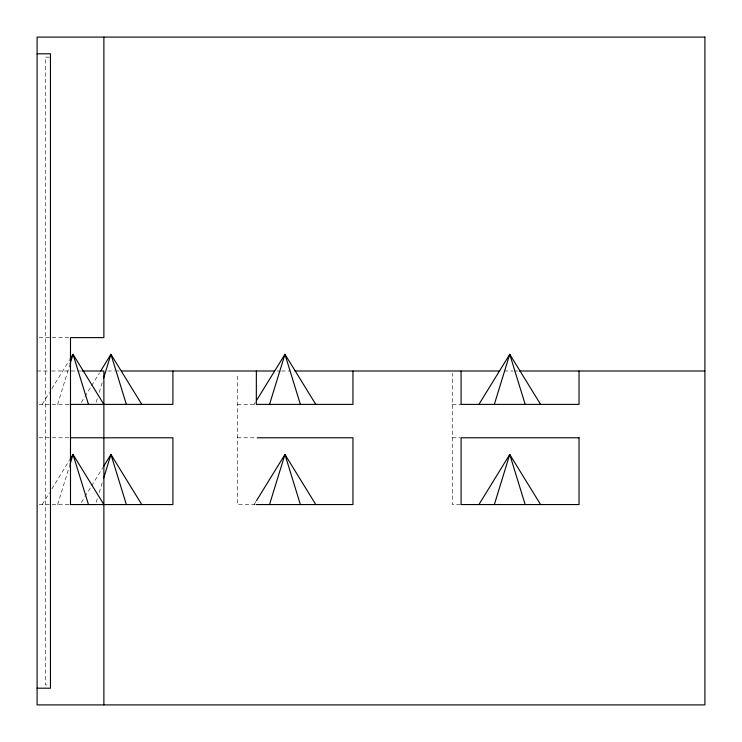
<?xml version="1.0" encoding="UTF-8"?>
<svg xmlns="http://www.w3.org/2000/svg" width="742" height="742" viewBox="0 0 742 742"><rect width="100%" height="100%" fill="white"/><g stroke="black" fill="none" stroke-linecap="round" stroke-linejoin="round"><path stroke-width="0.56" stroke-dasharray="3.71 2.78" d="M57.616 404.39L69.683 365.194M57.616 504.56L69.683 465.364M96.182 402.21L97.861 396.766M99.205 392.416L102.888 380.433M96.182 502.38L97.861 496.936M99.205 492.586L102.888 480.603M42.192 404.39L49.445 392.601M51.866 388.678L69.405 360.195M81.305 402.424L84.328 397.517M84.931 396.534L90.978 386.712M91.581 385.729L99.447 372.966M42.192 504.56L49.445 492.771M51.866 488.848L69.405 460.365M81.305 502.594L84.328 497.687M84.931 496.704L90.978 486.882M91.581 485.899L103.073 467.237M254.107 404.39L255.322 402.424M254.107 504.56L255.925 501.611M49.454 57.134L45.447 57.134L45.447 684.866L49.454 684.866M39.178 337.61L68.774 337.61M37.1 371L49.306 371M51.55 371L82.139 371M107.664 371L114.611 371M115.771 371L119.249 371M276.896 371L280.365 371M281.524 371L290.576 371M504.272 371L512.972 371M514.067 371L518.417 371M39.178 404.39L70.49 404.39M237.347 404.39L257.224 404.39M452.37 404.39L461.431 404.39M39.178 437.78L70.49 437.78M237.347 437.78L256.37 437.78M452.37 437.78L460.309 437.78M39.178 504.56L70.49 504.56M255.331 504.56L237.347 504.56L237.347 373.3M460.309 504.56L452.37 504.56L452.37 373.3"/><path stroke-width="1.11" d="M70.017 364.109L73.031 354.305L103.88 404.39M70.017 464.279L73.031 454.475L103.88 504.56M103.565 378.262L110.938 354.305L141.778 404.39M103.565 478.432L110.938 454.475L141.778 504.56M269.531 404.39L284.956 354.305L315.795 404.39M269.531 504.56L284.956 454.475L315.795 504.56M494.339 404.39L509.754 354.305L540.603 404.39M494.339 504.56L509.754 454.475L540.603 504.56M70.008 359.211L73.031 354.305L88.456 404.39M100.652 371L110.938 354.305L126.363 404.39M70.008 459.381L73.031 454.475L88.456 504.56M103.676 466.264L110.938 454.475L126.363 504.56M256.528 400.457L284.956 354.305L300.38 404.39M256.528 500.627L284.956 454.475L300.38 504.56M478.915 404.39L509.754 354.305L525.178 404.39M478.915 504.56L509.754 454.475L525.178 504.56M37.1 53.795L50.456 53.795L50.456 688.205L37.1 688.205M82.269 371L103.88 371L103.88 704.9M121.567 371L274.586 371M294.926 371L499.783 371M519.502 371L704.9 371M70.184 404.39L172.905 404.39L172.905 371M70.49 437.78L172.905 437.78L172.905 504.56L70.184 504.56M257.224 437.78L352.951 437.78L352.951 504.56L256.315 504.56M579.029 371L579.029 404.39L461.079 404.39L461.079 371M352.951 371L352.951 404.39L256.315 404.39L256.37 371M103.88 37.1L103.88 337.61L70.49 337.61L70.49 504.56M704.9 37.1L37.1 37.1L37.1 704.9L704.9 704.9L704.9 37.1M579.029 437.78L461.079 437.78L461.079 504.56L579.029 504.56L579.029 437.78"/></g></svg>
